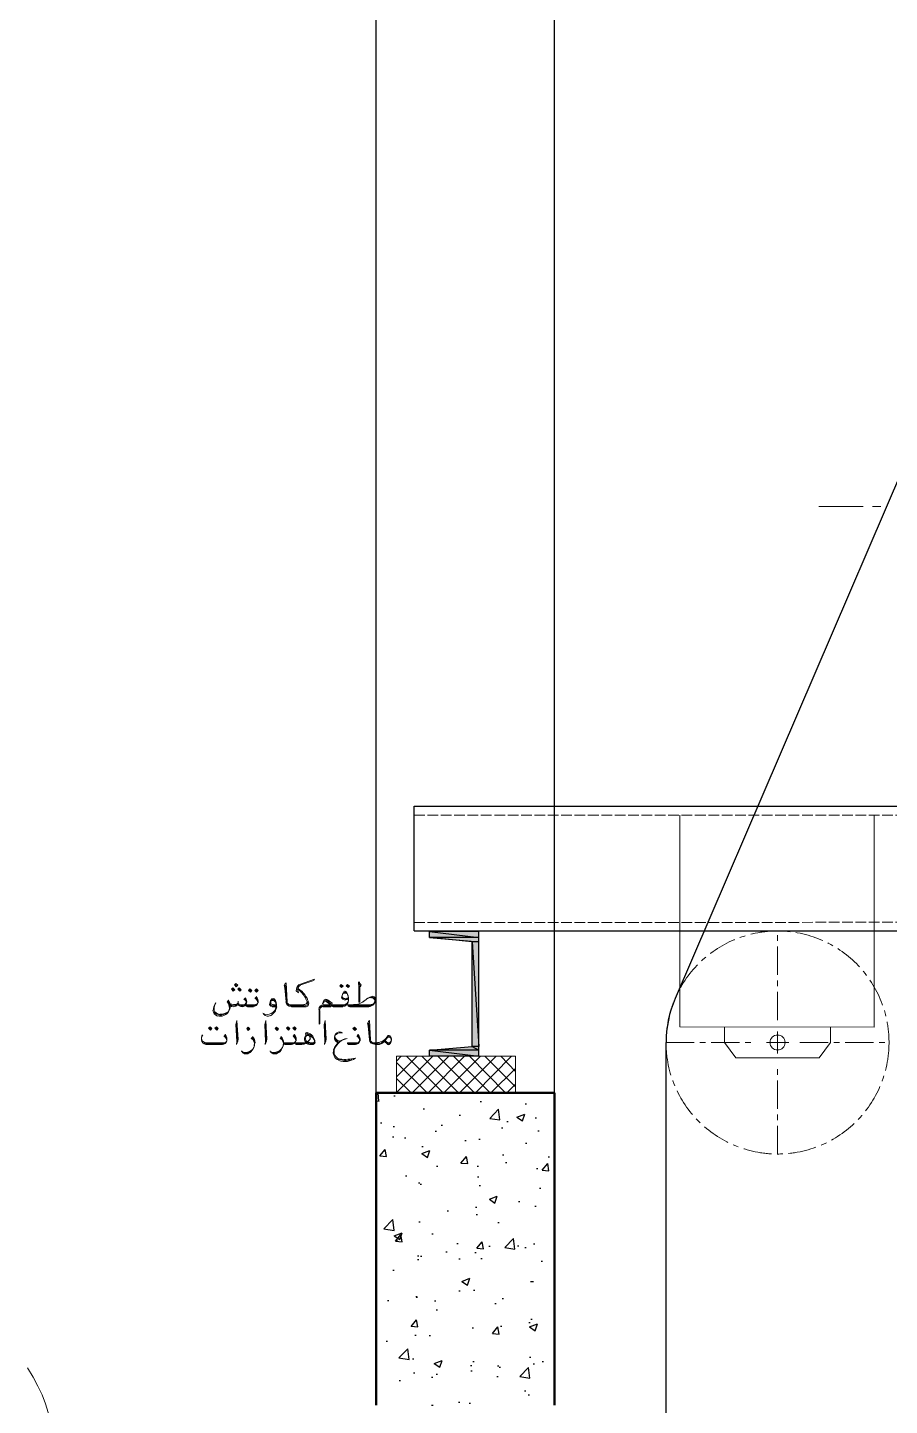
# Model space of a CAD drawing. Header units: millimetres. Extents: x -665 to 20454, y -27797 to 160.
# Drawn here: x 1060 to 2026, y -7995 to -6450 of the extents above; entities that cross this region are included whole.
import ezdxf

# ---------------------------------------------------------------- set-up
doc = ezdxf.new("R2010")
doc.units = ezdxf.units.MM
doc.linetypes.add('$1$ACAD_ISO02W100', pattern=[15, 12, -3])
doc.linetypes.add('$1$CENTER', pattern=[50.8, 31.75, -6.35, 6.35, -6.35])
for name, color, linetype, lineweight in [('$1$Car', 3, 'Continuous', 18), ('$1$CL', 2, '$1$CENTER', 0), ('$1$DL', 8, '$1$ACAD_ISO02W100', 0), ('$1$Wall', 1, 'Continuous', 50)]:
    doc.layers.add(name, color=color, linetype=linetype, lineweight=lineweight)
for name, color, linetype in [('$1$PDF_0', 7, 'Continuous'), ('AA_Architecture', 7, 'Continuous'), ('AA_Rope', 7, 'Continuous')]:
    doc.layers.add(name, color=color, linetype=linetype)

# ---------------------------------------------------------------- blocks, each defined once
blk = doc.blocks.new('*U36')
at = {"layer": '$1$CL', "color": 0, "transparency": 16777216}
for p, q in [((0, 25), (0, 125.12)), ((-125.12, 0), (-25, 0)), ((25, 0), (125.12, 0)), ((0, -125.12), (0, -25))]:
    blk.add_line(p, q, dxfattribs=at)
at = {"layer": '$1$CL', "color": 0, "linetype": 'Continuous', "transparency": 16777216}
for p, q in [((-12.5, 0), (12.5, 0)), ((0, -12.5), (0, 12.5))]:
    blk.add_line(p, q, dxfattribs=at)

msp = doc.modelspace()

# ---------------------------------------------------------------- hatches: boundary and pattern name
at = {"true_color": 0x000007}
h = msp.add_hatch(color=7, dxfattribs=at)
h.paths.add_polyline_path([(1565.558, -7463.068), (1510.255, -7463.068), (1565.558, -7469.915)])
h.paths.add_polyline_path([(1510.255, -7463.068), (1565.558, -7469.915), (1510.255, -7469.915)])
h = msp.add_hatch(color=7, dxfattribs=at)
h.paths.add_polyline_path([(1565.558, -7469.915), (1510.255, -7469.915), (1565.558, -7474.655)])
h.paths.add_polyline_path([(1510.255, -7469.915), (1565.558, -7474.655), (1558.184, -7474.655)])
h = msp.add_hatch(color=7, dxfattribs=at)
h.paths.add_polyline_path([(1565.558, -7474.655), (1558.184, -7474.655), (1565.558, -7592.107)])
h.paths.add_polyline_path([(1558.184, -7474.655), (1565.558, -7592.107), (1558.184, -7592.107)])
h = msp.add_hatch(color=7, dxfattribs=at)
h.paths.add_polyline_path([(1565.558, -7592.107), (1558.184, -7592.107), (1565.558, -7596.32)])
h.paths.add_polyline_path([(1558.184, -7592.107), (1565.558, -7596.32), (1510.255, -7596.32)])
h = msp.add_hatch(color=7, dxfattribs=at)
h.paths.add_polyline_path([(1565.558, -7596.32), (1510.255, -7596.32), (1565.558, -7603.167)])
h.paths.add_polyline_path([(1510.255, -7596.32), (1565.558, -7603.167), (1510.255, -7603.167)])
h = msp.add_hatch()
h.set_pattern_fill('AR-CONC', color=4, scale=0.5)
h.set_pattern_definition([(50, (1848.15, -8877.144), (91.0923, -7.9695), [9.525, -104.775]), (355, (1848.15, -8877.14), (-17.622, 95.5284), [7.62, -83.82]), (100.4514, (1855.74, -8877.81), (73.4706, 87.559), [8.095, -89.045]), (46.184, (1848.15, -8851.74), (135.54, -21.021), [14.287, -157.162]), (96.636, (1859.45, -8853.5), (118.702, 123.713), [12.143, -133.568]), (351.184, (1848.15, -8851.74), (118.702, 123.713), [11.43, -125.73]), (21, (1860.85, -8858.094), (75.807, -51.1326), [9.525, -104.775]), (326, (1860.85, -8858.09), (30.901, 92.094), [7.62, -83.82]), (71.4514, (1867.17, -8862.355), (106.708, 40.9614), [8.095, -89.045]), (37.5, (1848.15, -8877.144), (1.5443, 42.2775), [0, -82.804, 0, -85.09, 0, -84.1375]), (7.5, (1848.15, -8877.144), (33.4098, 50.0903), [0, -48.514, 0, -80.899, 0, -32.0675]), (327.5, (1819.83, -8877.144), (67.7953, -2.8644), [0, -31.75, 0, -99.06, 0, -131.445]), (317.5, (1807.13, -8877.144), (74.0646, 12.7132), [0, -41.275, 0, -65.786, 0, -93.345])])
h.paths.add_polyline_path([(1450.443, -7994.249), (1650.585, -7994.249), (1650.585, -7644.249), (1450.443, -7644.249)], is_closed=False)

# ---------------------------------------------------------------- linework, layer by layer
at = {"layer": '$1$Car', "ltscale": 4}
for p, q in [((1790.969, -7332.674), (1790.969, -7570.221)), ((2008.956, -7570.464), (2008.956, -7332.674)), ((1790.969, -7570.221), (2008.956, -7570.464)), ((1841.174, -7587.574), (1841.203, -7570.277)), ((1960.076, -7587.707), (1960.085, -7570.41)), ((1841.174, -7587.574), (1854.03, -7604.9)), ((1960.076, -7587.707), (1947.182, -7605.004)), ((1900.606, -7605.004), (1854.03, -7604.9)), ((1900.606, -7605.004), (1947.182, -7605.004))]:
    msp.add_line(p, q, dxfattribs=at)
msp.add_circle((1900.625, -7587.674), 8.379, dxfattribs=at)
at = {"layer": '$1$CL', "color": 1, "linetype": 'Continuous', "lineweight": 30}
msp.add_line((2066.748, -6884.504), (1785.78, -7538.321), dxfattribs=at)
at = {"layer": '$1$CL'}
msp.add_circle((1900.625, -7587.674), 125, dxfattribs=at)
at = {"layer": '$1$CL', "color": 1, "linetype": 'Continuous', "lineweight": 30}
msp.add_arc((1900.625, -7587.674), 125, 156.745143, 180, dxfattribs=at)
at = {"layer": '$1$DL'}
for points in [[(1493.061, -7332.674), (3600.995, -7332.674)], [(1493.061, -7453.075), (3600.995, -7452.532)]]:
    msp.add_lwpolyline(points, dxfattribs=at)
at = {"layer": '$1$PDF_0', "lineweight": 18}
for points in [[(1295.378, -7523.467), (1293.262, -7521.35), (1291.75, -7523.164), (1293.564, -7525.281)], [(1292.052, -7528.607), (1289.936, -7526.49), (1288.424, -7528.002), (1290.238, -7530.119)], [(1299.007, -7528.607), (1296.89, -7526.49), (1295.378, -7528.002), (1297.495, -7530.119)], [(1311.101, -7529.514), (1308.985, -7527.397), (1307.473, -7529.212), (1309.589, -7531.328)], [(1318.358, -7529.514), (1316.241, -7527.397), (1314.427, -7529.212), (1316.544, -7531.328)], [(1413.603, -7524.676), (1411.486, -7522.56), (1409.672, -7524.071), (1411.788, -7526.188)], [(1420.557, -7524.676), (1418.44, -7522.56), (1416.929, -7524.071), (1419.045, -7526.188)], [(1293.866, -7589.987), (1295.378, -7586.358), (1295.983, -7583.94), (1294.471, -7563.076), (1293.262, -7567.31), (1294.471, -7586.661)], [(1325.917, -7589.987), (1327.731, -7586.358), (1328.033, -7583.94), (1326.824, -7563.076), (1325.615, -7567.31), (1326.522, -7586.661)], [(1392.437, -7589.987), (1393.949, -7586.358), (1394.554, -7583.94), (1393.344, -7563.076), (1392.135, -7567.31), (1393.042, -7586.661)], [(1266.351, -7572.147), (1264.235, -7570.031), (1262.723, -7571.543), (1264.839, -7573.659)], [(1273.306, -7572.147), (1271.491, -7570.031), (1269.677, -7571.543), (1271.794, -7573.659)], [(1308.985, -7572.45), (1306.868, -7570.333), (1305.356, -7572.147), (1307.17, -7574.264)], [(1341.035, -7572.45), (1338.919, -7570.333), (1337.407, -7572.147), (1339.523, -7574.264)], [(1353.734, -7572.147), (1351.618, -7570.031), (1350.106, -7571.543), (1352.223, -7573.659)], [(1360.991, -7572.147), (1358.875, -7570.031), (1357.06, -7571.543), (1359.177, -7573.659)], [(1428.418, -7572.752), (1426.302, -7570.636), (1424.488, -7572.147), (1426.604, -7574.264)]]:
    msp.add_lwpolyline(points, close=True, dxfattribs=at)
for points in [[(1294.471, -7524.374), (1292.355, -7522.257)], [(1350.711, -7542.213), (1349.501, -7520.745), (1348.594, -7521.35), (1347.385, -7523.769), (1347.99, -7526.49), (1349.501, -7542.213)], [(1364.62, -7522.56), (1381.552, -7516.512), (1380.645, -7518.024), (1366.131, -7523.164)], [(1291.145, -7529.212), (1289.028, -7527.095)], [(1298.402, -7529.212), (1296.285, -7527.095)], [(1310.194, -7530.421), (1308.38, -7528.305)], [(1316.241, -7536.468), (1315.032, -7537.98)], [(1317.451, -7530.421), (1315.334, -7528.305)], [(1315.637, -7537.375), (1316.846, -7538.887), (1317.753, -7540.701)], [(1350.106, -7542.516), (1348.897, -7525.281), (1348.292, -7522.56)], [(1362.503, -7527.7), (1363.41, -7531.933), (1360.991, -7529.816)], [(1412.695, -7525.281), (1410.579, -7523.164)], [(1419.65, -7525.281), (1417.836, -7523.164)], [(1431.14, -7523.467), (1431.14, -7542.516), (1432.349, -7542.516), (1432.349, -7524.676), (1432.954, -7525.281), (1433.861, -7523.164)], [(1285.098, -7540.399), (1283.586, -7542.516)], [(1303.844, -7537.98), (1302.333, -7539.492)], [(1315.334, -7545.539), (1304.147, -7545.539)], [(1315.637, -7546.144), (1314.427, -7546.446), (1305.054, -7546.446)], [(1306.263, -7547.656), (1312.915, -7547.656)], [(1338.011, -7546.446), (1333.778, -7546.446), (1332.569, -7545.842), (1331.662, -7543.725)], [(1333.476, -7540.097), (1334.685, -7539.19), (1335.593, -7539.19), (1337.407, -7541.306)], [(1334.081, -7547.656), (1338.919, -7547.656)], [(1338.919, -7545.539), (1335.29, -7545.539)], [(1354.642, -7545.539), (1369.457, -7545.539)], [(1371.272, -7546.446), (1355.549, -7546.446)], [(1355.549, -7547.656), (1357.665, -7547.656)], [(1371.272, -7547.656), (1356.758, -7547.656)], [(1387.297, -7551.889), (1387.297, -7566.402), (1386.692, -7567.007), (1386.692, -7550.679)], [(1399.391, -7546.446), (1390.623, -7546.446), (1388.809, -7547.353), (1387.297, -7549.168)], [(1396.67, -7540.097), (1401.206, -7543.725), (1399.694, -7547.656), (1391.228, -7547.656)], [(1392.739, -7540.701), (1393.949, -7540.097), (1394.856, -7540.399), (1399.996, -7544.632)], [(1400.299, -7545.539), (1412.998, -7545.539)], [(1417.836, -7544.632), (1414.51, -7546.446), (1401.206, -7546.446)], [(1412.998, -7547.656), (1402.415, -7547.656)], [(1418.743, -7545.539), (1445.048, -7545.539)], [(1443.537, -7546.446), (1419.65, -7546.446)], [(1442.327, -7547.656), (1420.859, -7547.656)], [(1294.773, -7586.358), (1295.076, -7585.149), (1293.866, -7566.1)], [(1327.126, -7586.358), (1327.126, -7585.149), (1326.219, -7566.1)], [(1393.344, -7586.358), (1393.647, -7585.149), (1392.739, -7566.1)], [(1444.141, -7584.847), (1442.932, -7563.076), (1442.025, -7563.984), (1440.815, -7566.402), (1441.722, -7568.821), (1442.932, -7584.847)], [(1443.537, -7585.149), (1442.327, -7567.914), (1441.722, -7565.193)], [(1265.444, -7572.752), (1263.328, -7570.938)], [(1272.701, -7572.752), (1270.584, -7570.938)], [(1281.469, -7578.799), (1279.958, -7580.614)], [(1280.865, -7580.009), (1282.074, -7581.521), (1282.981, -7583.335)], [(1308.077, -7573.357), (1305.961, -7571.24)], [(1340.43, -7573.357), (1338.314, -7571.24)], [(1352.827, -7572.752), (1351.013, -7570.938)], [(1358.875, -7578.799), (1357.665, -7580.614)], [(1360.084, -7572.752), (1357.968, -7570.938)], [(1358.27, -7580.009), (1359.479, -7581.521), (1360.386, -7583.335)], [(1372.179, -7577.59), (1376.109, -7578.799), (1379.133, -7580.916)], [(1427.511, -7573.357), (1425.395, -7571.543)], [(1430.535, -7578.799), (1429.325, -7580.614)], [(1429.93, -7580.009), (1431.14, -7581.521), (1432.047, -7583.335)], [(1462.888, -7582.73), (1458.957, -7587.266)], [(1467.423, -7583.335), (1466.214, -7581.521), (1465.004, -7580.916), (1463.19, -7582.125)], [(1280.865, -7588.777), (1279.655, -7589.08), (1260.606, -7589.08), (1259.094, -7588.777), (1257.583, -7588.173)], [(1280.562, -7588.173), (1259.397, -7588.173)], [(1261.513, -7589.987), (1278.143, -7589.987)], [(1358.27, -7588.777), (1357.06, -7589.08), (1347.687, -7589.08)], [(1348.897, -7589.987), (1355.549, -7589.987)], [(1359.782, -7588.173), (1369.457, -7588.173)], [(1371.574, -7588.173), (1369.155, -7589.08), (1360.991, -7589.08)], [(1367.038, -7589.987), (1361.898, -7589.987)], [(1372.179, -7587.266), (1371.272, -7585.451)], [(1381.552, -7588.173), (1380.04, -7589.08), (1375.505, -7589.08), (1373.388, -7588.173)], [(1376.412, -7588.173), (1379.738, -7588.173)], [(1429.628, -7588.173), (1418.44, -7588.173)], [(1429.93, -7588.777), (1428.721, -7589.08), (1419.347, -7589.08)], [(1420.557, -7589.987), (1427.209, -7589.987)], [(1448.072, -7588.173), (1452.003, -7588.173)], [(1449.282, -7589.987), (1451.096, -7589.987)], [(1463.493, -7589.987), (1459.562, -7586.056)], [(1460.469, -7586.056), (1463.493, -7588.777), (1464.4, -7589.382), (1465.609, -7588.777), (1467.121, -7587.266)]]:
    msp.add_lwpolyline(points, dxfattribs=at)
for points in [[(1369.386, -7545.23, 0.41725407), (1373.04, -7541.979, 0.15748651), (1362.233, -7527.432)], [(1418.383, -7533.942, 0.6063276), (1412.753, -7533.942, 0.38592407), (1413.836, -7538.071)], [(1419.563, -7540.883, 0.20473629), (1416.451, -7530.445, 0.43299412), (1414.478, -7530.664)], [(1449.852, -7538.571, 0.47244666), (1445.606, -7536.061, 0.09446494), (1437.309, -7540.832)], [(1267.869, -7551.811, -0.18110539), (1270.87, -7543.307, 0.11021726), (1268.781, -7550.242, 0.21257862), (1269.815, -7553.138)], [(1268.818, -7553.11, 0.23621891), (1275.08, -7557.028, 0.15747958), (1283.162, -7554.541)], [(1283.254, -7554.136, 0.26770238), (1286.004, -7549.185, 0.16534837), (1283.51, -7542.117)], [(1285.116, -7543.929, 0.67714591), (1295.496, -7544.345, 0.27558448), (1300.278, -7547.642, 0.40157223), (1305.024, -7543.782)], [(1285.358, -7543.783, 0.10236354), (1292.566, -7545.236, 0.28347809), (1295.31, -7543.501, 0.07863973), (1295.922, -7541.461)], [(1295.684, -7544.049, 0.15747367), (1301.813, -7545.531, 0.86611539), (1302.245, -7539.261)], [(1315.182, -7545.237, 0.53548612), (1317.567, -7541.588, 0.12595079), (1314.667, -7537.859)], [(1323.626, -7554.879, 0.51969524), (1338.422, -7547.57, 0.31492829), (1335.761, -7540.61)], [(1334.114, -7538.364, 0.17324239), (1331.182, -7543.6, 0.4881371), (1333.823, -7547.351)], [(1392.135, -7541.911), (1390.32, -7544.33), (1391.832, -7540.701, -0.51186379), (1396.495, -7540.095)], [(1391.53, -7545.539), (1399.391, -7545.539), (1394.554, -7541.609, 0.3544211), (1392.024, -7541.969)], [(1277.858, -7589.985, 0.35432667), (1283.139, -7585.923, 0.24409499), (1281.052, -7578.845)], [(1280.41, -7587.87, 0.53548612), (1282.795, -7584.221, 0.12595079), (1279.895, -7580.492)], [(1311.706, -7581.521), (1310.496, -7583.032, -0.33858744), (1313.934, -7590.867)], [(1344.059, -7581.521), (1342.849, -7583.032, -0.33858744), (1346.287, -7590.867)], [(1357.815, -7587.87, 0.53548612), (1360.2, -7584.221, 0.12595079), (1357.3, -7580.492)], [(1406.676, -7576.766, 0.31495142), (1403.766, -7583.625, 0.3621915), (1409.023, -7587.869)], [(1406.537, -7576.638, -0.30708343), (1412.778, -7576.793, 0.20470465), (1405.529, -7578.657)], [(1429.476, -7587.87, 0.53548612), (1431.86, -7584.221, 0.12595079), (1428.96, -7580.492)], [(1465.167, -7589.865, 0.45670162), (1465.809, -7580.099, 0.46473752), (1463.739, -7580.287)], [(1357.968, -7588.173), (1346.78, -7588.173, -0.26773869), (1339.954, -7599.731)], [(1382.134, -7587.193, -0.38583965), (1378.831, -7589.987), (1376.109, -7589.987)], [(1458.957, -7586.056), (1456.538, -7588.173), (1453.817, -7589.08), (1449.282, -7589.08, -0.34648821), (1443.238, -7585.059)], [(1459.047, -7587.078, -0.21256689), (1452.305, -7589.987), (1450.189, -7589.987)]]:
    msp.add_lwpolyline(points, format="xyb", dxfattribs=at)
for centre, radius, start, end in [((1433.105, -7521.804), 2.57, 125.45744, 214.526044), ((1434.013, -7521.199), 2.873, 172.341905, 247.149088), ((1434.313, -7520.292), 2.569, 168.381182, 258.98567), ((1296.437, -7542.667), 8.919, 353.038951, 34.101361), ((1310.345, -7541.76), 8.013, 348.953469, 43.822964), ((1371.423, -7530.572), 10.734, 131.818581, 176.363478), ((1367.794, -7527.851), 4.989, 114.480482, 172.752627), ((1348.141, -7550.83), 27.968, 16.704108, 57.766179), ((1414.056, -7536.922), 2.268, 170.202434, 253.018624), ((1422.824, -7538.434), 11.036, 136.415502, 170.451997), ((1415.87, -7534.2), 4.687, 224.452065, 311.966444), ((1416.173, -7534.503), 4.082, 236.550549, 320.944658), ((1415.567, -7532.992), 1.664, 20.870184, 150.975368), ((1402.266, -7539.945), 17.384, 4.157943, 20.375507), ((1447.316, -7550.528), 13.758, 105.583986, 132.527322), ((1444.897, -7541.458), 4.082, 12.96812, 105.110331), ((1445.804, -7540.248), 3.477, 48.049656, 113.02265), ((1444.594, -7540.55), 4.687, 343.676805, 41.929371), ((1274.364, -7551.436), 6.803, 182.058765, 255.257517), ((1275.573, -7546.9), 11.339, 255.646426, 35.7367), ((1275.575, -7548.109), 10.733, 355.411188, 36.477075), ((1290.691, -7539.946), 6.501, 233.442738, 303.371366), ((1289.78, -7542.062), 6.203, 343.55445, 6.915975), ((1300.367, -7541.76), 4.988, 232.414436, 327.59056), ((1298.553, -7543.272), 6.803, 20.7816, 44.161749), ((1306.111, -7545.388), 1.964, 179.690553, 270.309447), ((1312.764, -7542.062), 5.292, 268.545502, 346.587878), ((1325.161, -7545.388), 14.06, 299.768681, 351.216612), ((1334.837, -7542.667), 2.57, 126.05757, 276.673314), ((1334.534, -7542.969), 2.57, 67.327691, 122.206881), ((1335.139, -7539.644), 1.361, 46.254429, 133.745571), ((1327.581, -7545.992), 11.337, 352.812372, 40.827856), ((1355.095, -7541.457), 5.896, 186.108406, 272.066302), ((1355.397, -7540.551), 5.896, 198.548463, 274.990855), ((1355.095, -7540.55), 4.989, 198.093756, 274.526109), ((1356.606, -7545.388), 1.964, 179.690553, 270.309447), ((1370.516, -7542.97), 3.477, 277.753804, 23.290107), ((1371.12, -7543.876), 3.78, 270.042868, 17.021568), ((1391.681, -7550.528), 5.292, 92.412247, 179.927671), ((1391.682, -7552.041), 4.687, 99.649567, 176.073555), ((1402.263, -7545.388), 1.964, 179.690553, 270.309447), ((1412.544, -7540.248), 7.106, 272.594288, 353.822003), ((1413.451, -7539.342), 6.198, 266.817707, 5.005144), ((1415.568, -7532.085), 7.71, 252.766668, 299.049929), ((1420.707, -7545.388), 1.964, 179.690553, 270.309447), ((1424.035, -7524.224), 21.315, 272.547742, 308.349254), ((1425.244, -7526.037), 19.199, 269.450426, 312.259811), ((1442.176, -7539.643), 7.71, 269.451086, 9.122392), ((1442.781, -7539.039), 7.407, 273.184125, 303.682961), ((1444.898, -7541.156), 4.081, 269.615532, 10.779779), ((1276.179, -7547.201), 8.921, 223.693879, 266.492273), ((1276.178, -7542.366), 13.454, 266.653361, 300.692489), ((1329.092, -7552.342), 5.896, 204.406018, 299.588892), ((1259.85, -7582.579), 5.291, 139.72409, 261.981691), ((1261.06, -7583.486), 6.501, 140.868004, 272.267113), ((1306.415, -7588.626), 8.012, 10.799203, 51.862075), ((1304.902, -7588.022), 9.828, 359.243422, 45.519045), ((1338.465, -7588.626), 8.012, 10.799203, 51.862075), ((1336.953, -7588.022), 9.828, 359.243422, 45.519045), ((1352.978, -7584.393), 8.013, 348.953469, 43.822964), ((1366.282, -7578.345), 11.641, 272.87384, 334.505489), ((1369.609, -7580.462), 7.408, 269.724161, 342.928375), ((1375.959, -7584.091), 5.897, 129.701519, 268.575124), ((1371.423, -7589.231), 10.432, 23.001147, 91.283939), ((1372.935, -7578.044), 1.663, 68.224866, 195.75439), ((1375.958, -7583.184), 4.686, 158.844128, 274.304629), ((1373.842, -7582.277), 2.57, 350.657862, 161.262085), ((1373.841, -7582.277), 2.873, 337.996084, 124.026601), ((1370.818, -7587.417), 11.036, 0.57736, 77.013302), ((1421.313, -7602.535), 19.805, 99.909296, 159.856755), ((1423.43, -7604.652), 22.224, 104.447795, 152.456754), ((1409.521, -7581.37), 5.594, 190.743261, 268.787777), ((1407.404, -7581.067), 3.175, 130.164071, 203.350697), ((1410.428, -7579.555), 6.502, 206.299654, 276.21852), ((1424.639, -7584.393), 8.013, 348.953469, 43.822964), ((1450.642, -7573.205), 14.665, 275.169844, 331.737332), ((1464.551, -7584.393), 2.872, 11.221956, 133.47208), ((1464.551, -7584.998), 2.872, 268.686521, 18.540836), ((1304.298, -7588.626), 10.13, 241.117333, 346.658038), ((1304.903, -7594.673), 5.896, 204.406018, 299.588892), ((1304.903, -7592.858), 6.804, 240.899812, 290.626951), ((1302.482, -7587.111), 12.854, 291.528444, 311.325484), ((1300.972, -7588.022), 13.455, 299.513519, 359.468504), ((1336.349, -7588.626), 10.13, 241.117333, 346.658038), ((1336.953, -7594.673), 5.896, 204.406018, 299.588892), ((1336.953, -7592.858), 6.804, 240.899812, 290.626951), ((1334.533, -7587.111), 12.854, 291.528444, 311.325484), ((1348.744, -7588.022), 1.964, 179.690553, 270.309447), ((1355.397, -7584.695), 5.292, 268.545502, 346.587878), ((1361.746, -7588.022), 1.964, 179.690553, 270.309447), ((1379.586, -7585.904), 1.967, 272.546447, 27.976679), ((1411.638, -7598.907), 9.223, 159.661218, 250.269387), ((1412.243, -7597.697), 8.921, 157.518385, 257.184263), ((1420.405, -7588.022), 1.964, 179.690553, 270.309447), ((1427.058, -7584.695), 5.292, 268.545502, 346.587878), ((1448.828, -7583.788), 5.896, 186.108406, 272.066302), ((1448.526, -7583.184), 4.989, 198.093756, 274.526109), ((1450.036, -7588.022), 1.964, 179.690553, 270.309447), ((1464.853, -7584.091), 4.082, 185.9734, 264.0266), ((1464.249, -7588.929), 1.36, 219.123005, 308.196612), ((1416.172, -7583.185), 24.642, 247.483078, 286.793781), ((1415.568, -7588.324), 20.712, 250.076456, 304.947042), ((1416.172, -7564.133), 42.484, 261.761078, 285.138852)]:
    msp.add_arc(centre, radius, start, end, dxfattribs=at)
at = {"layer": '$1$Wall'}
for points in [[(1450.443, -7994.249), (1450.443, -7644.249), (1450.443, -7644.249)], [(1450.443, -7644.249), (1650.585, -7644.249)], [(1650.585, -7994.249), (1650.585, -7644.249), (1650.585, -7644.249)]]:
    msp.add_lwpolyline(points, dxfattribs=at)
msp.add_line((1493.061, -7462.674), (1493.061, -7322.674))
at = {"color": 7, "linetype": 'Continuous', "lineweight": 20, "true_color": 0x000007}
for points in [[(1946.95, -6986.951), (1996.459, -6986.951), (1996.459, -6986.951)], [(2006.992, -6986.951), (2016.473, -6986.951), (2016.473, -6986.951)], [(1558.184, -7474.655), (1558.184, -7592.107), (1558.184, -7592.107)], [(1565.558, -7463.068), (1565.558, -7603.167), (1565.558, -7603.167)], [(1510.255, -7596.32), (1510.255, -7603.167), (1510.255, -7596.32), (1558.184, -7592.107)], [(1473.387, -7608.434), (1478.654, -7603.167), (1478.654, -7603.167)], [(1473.387, -7626.342), (1496.561, -7603.167), (1496.561, -7603.167)], [(1473.387, -7643.722), (1513.942, -7603.167), (1513.942, -7603.167)], [(1507.622, -7644.249), (1473.387, -7610.014), (1473.387, -7610.014)], [(1525.529, -7644.249), (1484.447, -7603.167), (1484.447, -7603.167)], [(1490.768, -7644.249), (1531.849, -7603.167), (1531.849, -7603.167)], [(1542.91, -7644.249), (1501.828, -7603.167), (1501.828, -7603.167)], [(1508.675, -7644.249), (1549.757, -7603.167), (1549.757, -7603.167)], [(1510.255, -7603.167), (1565.558, -7603.167), (1565.558, -7603.167)], [(1560.817, -7644.249), (1519.736, -7603.167), (1519.736, -7603.167)], [(1526.583, -7644.249), (1567.664, -7603.167), (1567.664, -7603.167)], [(1578.198, -7644.249), (1537.116, -7603.167), (1537.116, -7603.167)], [(1543.963, -7644.249), (1585.045, -7603.167), (1585.045, -7603.167)], [(1595.579, -7644.249), (1555.024, -7603.167), (1555.024, -7603.167)], [(1561.871, -7644.249), (1602.426, -7603.167), (1602.426, -7603.167)], [(1606.639, -7637.402), (1572.404, -7603.167), (1572.404, -7603.167)], [(1606.639, -7620.021), (1590.312, -7603.167), (1590.312, -7603.167)], [(1489.714, -7644.249), (1473.387, -7627.922), (1473.387, -7627.922)], [(1579.251, -7644.249), (1606.639, -7616.861), (1606.639, -7616.861)], [(1597.159, -7644.249), (1606.639, -7634.242), (1606.639, -7634.242)], [(1059.638, -7952.231), (1065.959, -7962.765), (1071.225, -7972.772), (1075.966, -7982.779), (1079.652, -7992.786), (1082.813, -8002.266), (1084.919, -8011.747), (1085.446, -8021.227), (1084.919, -8030.181), (1083.866, -8038.608), (1082.286, -8043.348), (1080.706, -8047.561), (1078.599, -8051.775), (1076.492, -8055.462), (1070.172, -8063.889), (1064.378, -8070.736)]]:
    msp.add_lwpolyline(points, dxfattribs=at)
for points in [[(1493.061, -7462.674), (3600.995, -7462.674), (3600.995, -7322.674)], [(1493.061, -7322.674), (3600.995, -7322.674)]]:
    msp.add_lwpolyline(points)
at = {"color": 7, "linetype": 'Continuous', "lineweight": -2, "true_color": 0x000007}
for points in [[(1565.558, -7463.068), (1510.255, -7463.068), (1565.558, -7469.915)], [(1510.255, -7463.068), (1565.558, -7469.915), (1510.255, -7469.915)], [(1565.558, -7469.915), (1510.255, -7469.915), (1565.558, -7474.655)], [(1510.255, -7469.915), (1565.558, -7474.655), (1558.184, -7474.655)], [(1565.558, -7474.655), (1558.184, -7474.655), (1565.558, -7592.107)], [(1558.184, -7474.655), (1565.558, -7592.107), (1558.184, -7592.107)], [(1558.184, -7592.107), (1565.558, -7596.32), (1510.255, -7596.32)], [(1565.558, -7596.32), (1510.255, -7596.32), (1565.558, -7603.167)], [(1510.255, -7596.32), (1565.558, -7603.167), (1510.255, -7603.167)], [(1565.558, -7592.107), (1558.184, -7592.107), (1565.558, -7596.32)]]:
    msp.add_lwpolyline(points, close=True, dxfattribs=at)
at = {"color": 7, "linetype": 'Continuous', "lineweight": 20}
msp.add_lwpolyline([(1606.639, -7603.167), (1473.387, -7603.167), (1473.387, -7644.249), (1606.639, -7644.249)], close=True, dxfattribs=at)
at = {"layer": 'AA_Architecture'}
for p, q in [((1450.625, -7994.249), (1450.625, -5594.249)), ((1650.625, -7994.249), (1650.625, -5794.249))]:
    msp.add_line(p, q, dxfattribs=at)
at = {"layer": 'AA_Rope'}
msp.add_line((1775.625, -9047.121), (1775.625, -7587.674), dxfattribs=at)

# ---------------------------------------------------------------- block references
at = {"layer": '$1$CL'}
msp.add_blockref('*U36', (1900.625, -7587.674), dxfattribs=at)

doc.saveas('drawing.dxf')
